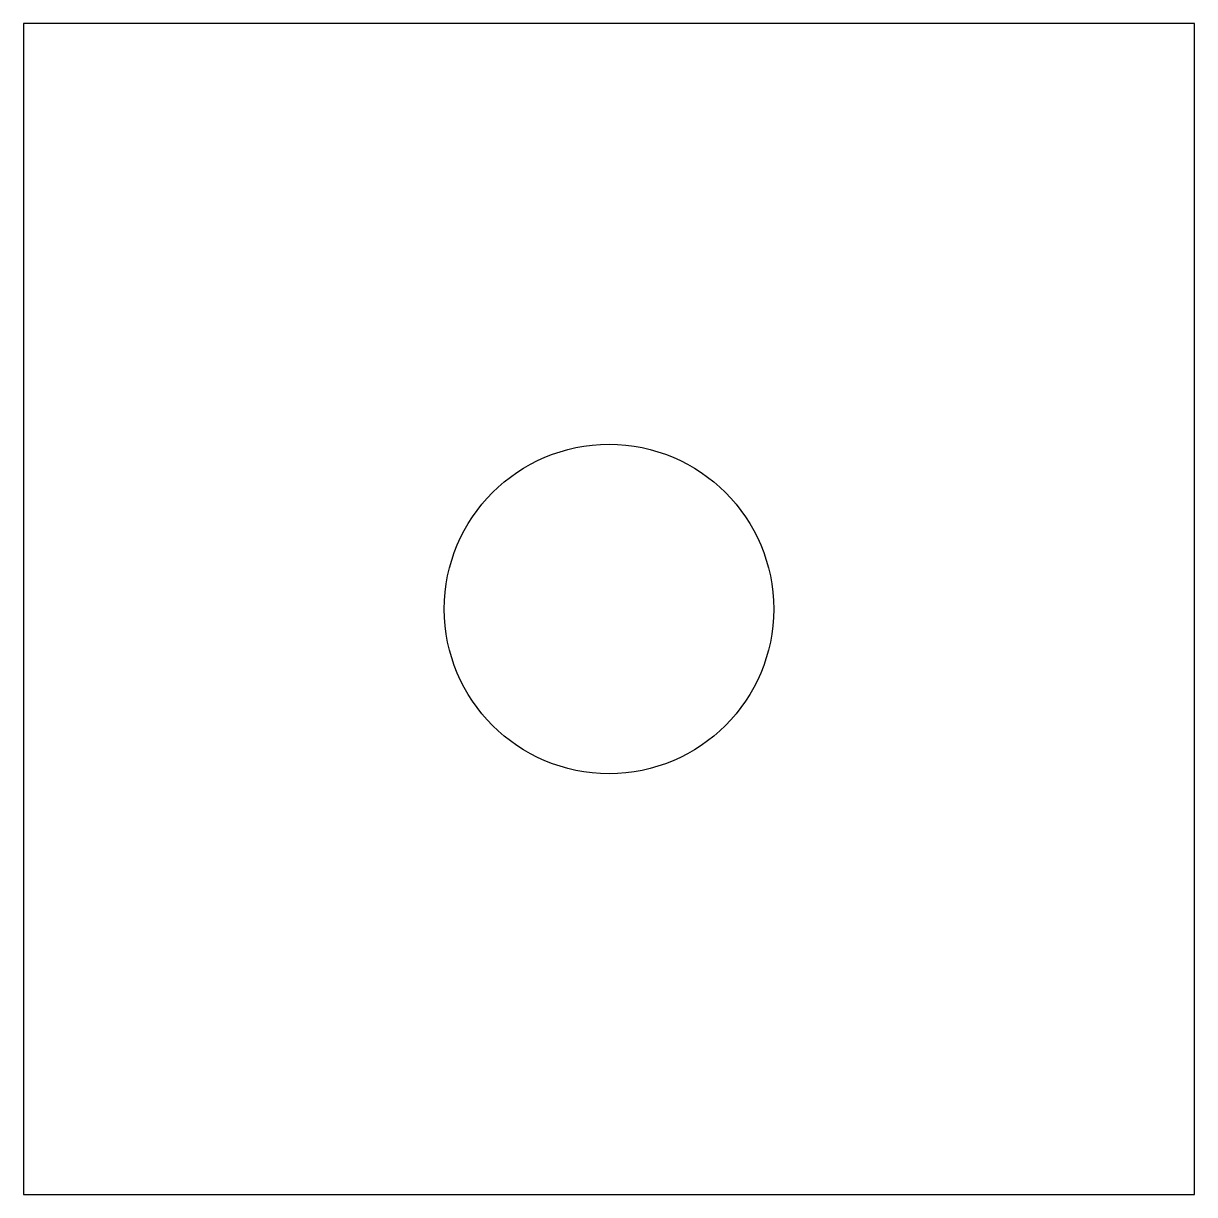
# Model space of a CAD drawing. Header units: millimetres. Extents: x -4 to 4, y -4 to 4.
import ezdxf

# ---------------------------------------------------------------- set-up
doc = ezdxf.new("R2010")
doc.units = ezdxf.units.MM
doc.header["$MEASUREMENT"] = 0

msp = doc.modelspace()

# ---------------------------------------------------------------- linework, layer by layer
for p, q in [((4, 4), (-4, 4)), ((-4, 4), (-4, -4)), ((4, -4), (4, 4)), ((-4, -4), (4, -4))]:
    msp.add_line(p, q)
msp.add_circle((0, 0), 1.125)

doc.saveas('drawing.dxf')
